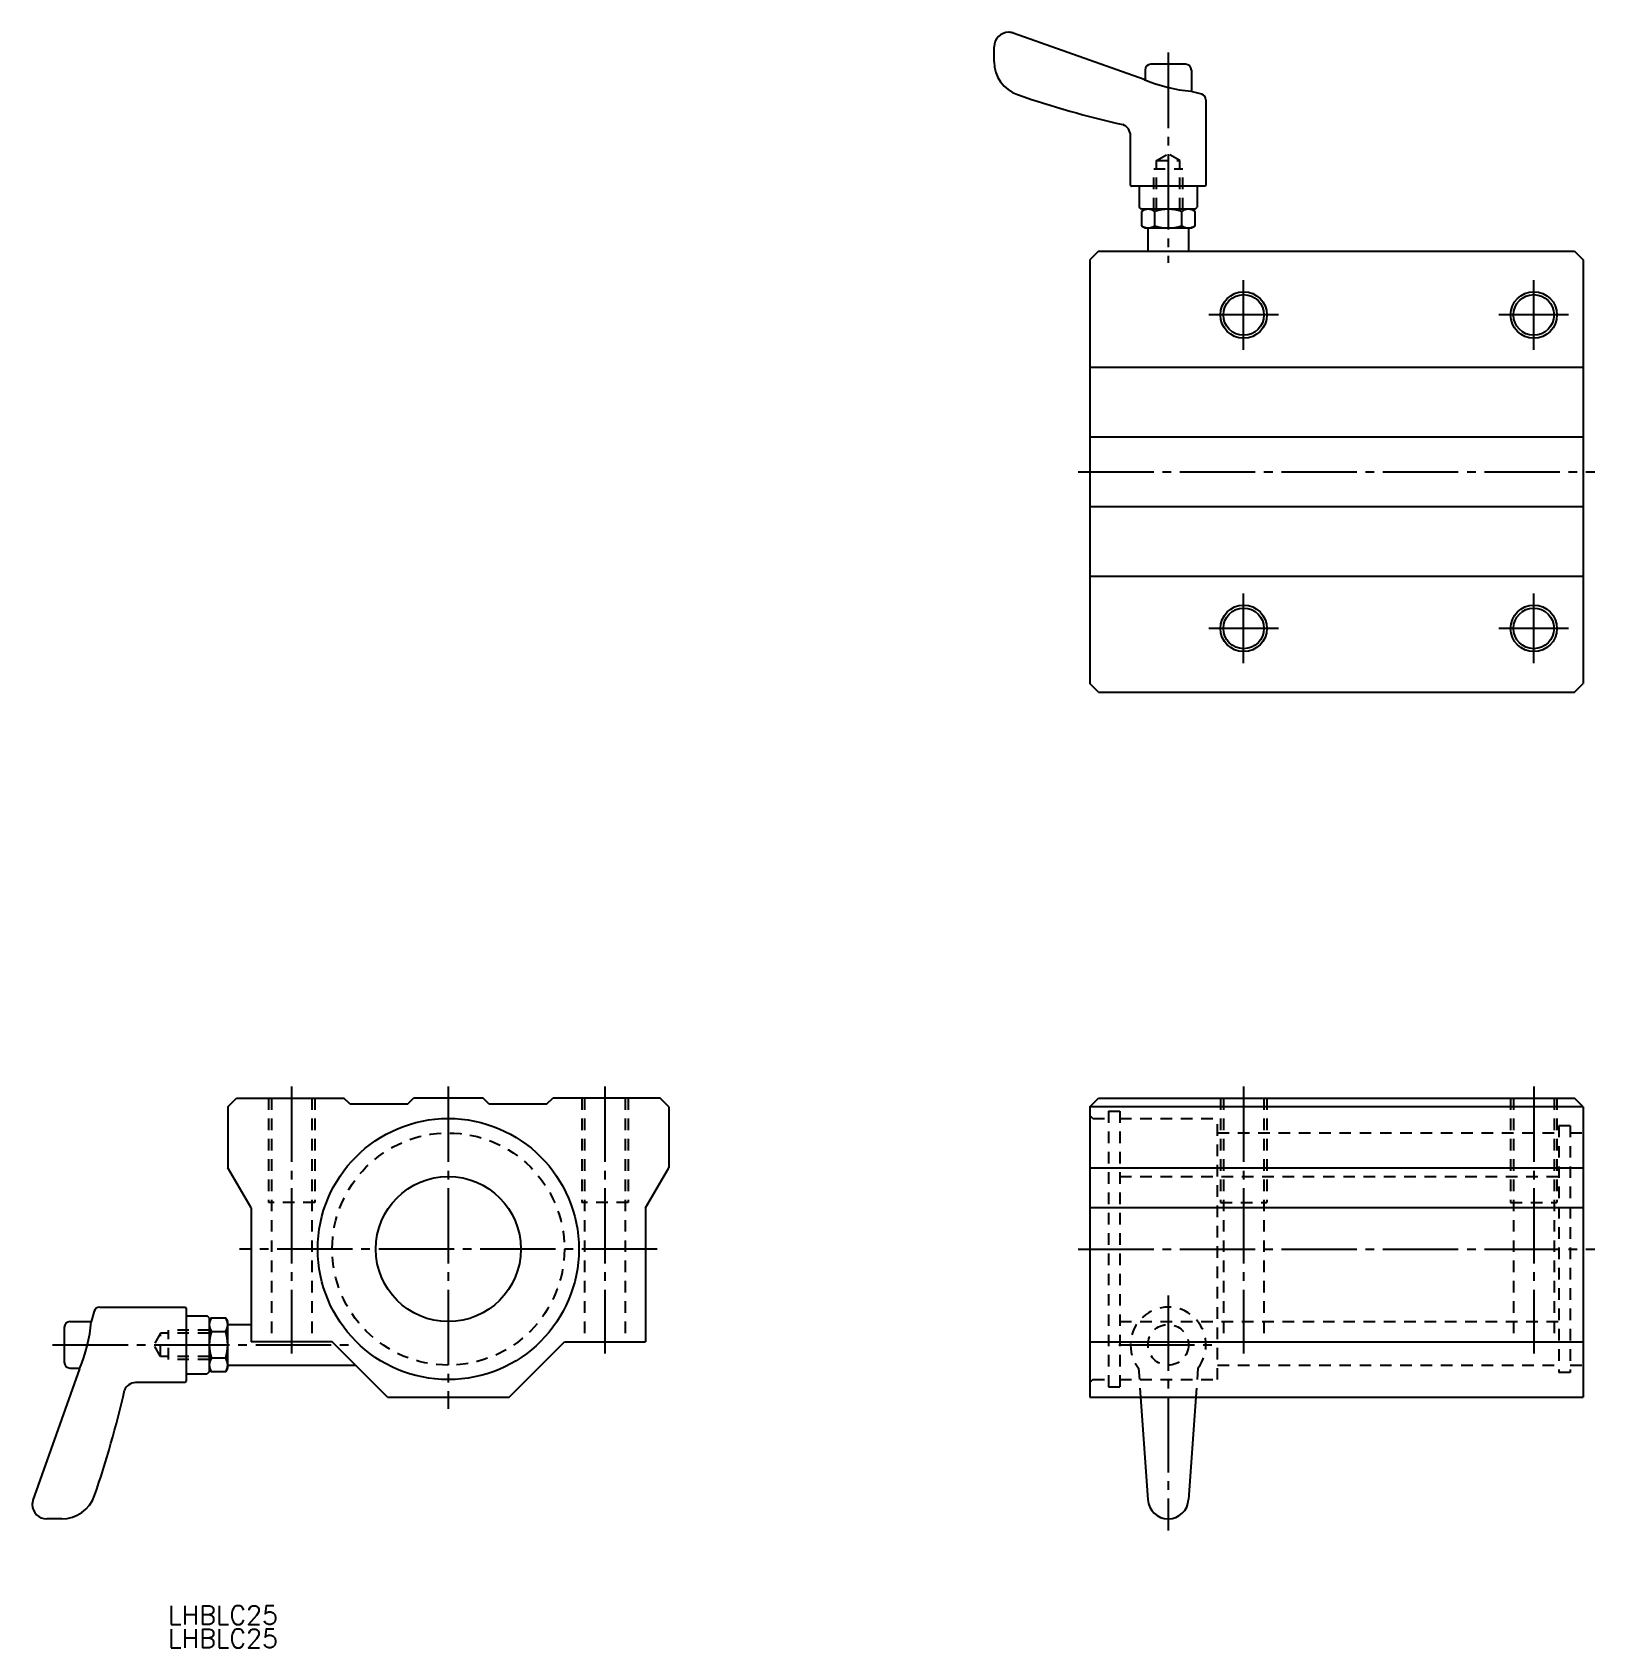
# Model space of a CAD drawing. Extents: x -1797 to -1528, y 382 to 660.
import ezdxf

# ---------------------------------------------------------------- set-up
doc = ezdxf.new("R2010")
doc.units = 0
doc.linetypes.add('CENTER', pattern=[17.5, 13, -1.5, 1.5, -1.5])
doc.linetypes.add('DASHED', pattern=[3.5, 2, -1.5])
doc.layers.get('0').update_dxf_attribs({"linetype": 'CONTINUOUS'})
doc.layers.add('CENTER', color=1, linetype='CENTER')
doc.styles.get("Standard").update_dxf_attribs({"font": 'txt.shx', "bigfont": '@extfont2.shx'})

msp = doc.modelspace()

# ---------------------------------------------------------------- linework, layer by layer
at = {"color": 7, "linetype": 'CONTINUOUS'}
for p, q in [((-1628.67, 659.9), (-1628.75, 659.9)), ((-1605.4, 651.75), (-1628, 659.78)), ((-1631.25, 654.83), (-1631.25, 657.4)), ((-1598.25, 654.4), (-1604.25, 654.4)), ((-1605.25, 653.4), (-1605.25, 651.69)), ((-1597.25, 653.4), (-1597.25, 649.71)), ((-1595.47, 649.23), (-1597.3, 649.73)), ((-1594.75, 648.27), (-1594.75, 633.49)), ((-1607.75, 633.49), (-1607.75, 642.11)), ((-1607.75, 633.49), (-1607.54, 633.4)), ((-1594.95, 633.4), (-1607.54, 633.4)), ((-1606.25, 633.4), (-1606.25, 629.77)), ((-1596.25, 633.4), (-1596.25, 629.77)), ((-1594.75, 633.49), (-1594.95, 633.4)), ((-1605.88, 629.4), (-1606.25, 629.77)), ((-1596.61, 629.4), (-1605.88, 629.4)), ((-1605.25, 629.4), (-1605.86, 629.04)), ((-1605.86, 629.04), (-1605.86, 626.56)), ((-1597.25, 629.4), (-1605.25, 629.4)), ((-1603.56, 626.56), (-1603.56, 629.04)), ((-1598.94, 629.04), (-1598.94, 626.56)), ((-1596.63, 629.04), (-1597.25, 629.4)), ((-1596.63, 626.56), (-1596.63, 629.04)), ((-1596.61, 629.4), (-1596.25, 629.77)), ((-1605.86, 626.56), (-1605.25, 626.2)), ((-1597.25, 626.2), (-1596.63, 626.56)), ((-1605.25, 626.2), (-1597.25, 626.2)), ((-1604.75, 626.2), (-1604.75, 622.2)), ((-1597.75, 626.2), (-1597.75, 622.2)), ((-1613.25, 622.2), (-1614.75, 620.7)), ((-1614.75, 620.7), (-1614.75, 547.7)), ((-1613.25, 622.2), (-1531.25, 622.2)), ((-1531.25, 622.2), (-1529.75, 620.7)), ((-1529.75, 620.7), (-1529.75, 547.7)), ((-1614.75, 602.2), (-1529.75, 602.2)), ((-1614.75, 590.2), (-1529.75, 590.2)), ((-1614.75, 578.2), (-1529.75, 578.2)), ((-1614.75, 566.2), (-1529.75, 566.2)), ((-1613.25, 546.2), (-1614.75, 547.7)), ((-1613.25, 546.2), (-1531.25, 546.2)), ((-1531.25, 546.2), (-1529.75, 547.7)), ((-1763.33, 474.76), (-1761.83, 476.26)), ((-1761.83, 476.26), (-1743.33, 476.26)), ((-1742.33, 475.26), (-1743.33, 476.26)), ((-1732.33, 475.26), (-1731.33, 476.26)), ((-1719.33, 476.26), (-1731.33, 476.26)), ((-1719.33, 476.26), (-1731.33, 476.26)), ((-1718.33, 475.26), (-1719.33, 476.26)), ((-1708.33, 475.26), (-1707.33, 476.26)), ((-1688.83, 476.26), (-1707.33, 476.26)), ((-1687.33, 474.76), (-1688.83, 476.26)), ((-1614.75, 474.76), (-1613.25, 476.26)), ((-1613.25, 476.26), (-1531.25, 476.26)), ((-1529.75, 474.76), (-1531.25, 476.26)), ((-1763.33, 474.76), (-1763.33, 464.26)), ((-1742.33, 475.26), (-1732.33, 475.26)), ((-1718.33, 475.26), (-1708.33, 475.26)), ((-1687.33, 474.76), (-1687.33, 464.26)), ((-1614.75, 474.76), (-1614.75, 424.76)), ((-1529.75, 474.76), (-1614.75, 474.76)), ((-1529.75, 474.76), (-1529.75, 424.76)), ((-1759.33, 457.34), (-1763.33, 464.26)), ((-1691.33, 457.34), (-1687.33, 464.26)), ((-1614.75, 464.26), (-1529.75, 464.26)), ((-1759.33, 457.34), (-1759.33, 434.26)), ((-1691.33, 457.34), (-1691.33, 434.26)), ((-1529.75, 457.34), (-1614.75, 457.34)), ((-1785.4, 440.26), (-1770.62, 440.26)), ((-1770.62, 440.26), (-1770.53, 440.06)), ((-1770.53, 440.06), (-1770.53, 427.47)), ((-1790.53, 437.76), (-1786.85, 437.76)), ((-1786.36, 439.54), (-1786.86, 437.71)), ((-1770.53, 438.76), (-1766.9, 438.76)), ((-1766.53, 438.4), (-1766.9, 438.76)), ((-1766.53, 438.4), (-1766.53, 429.13)), ((-1766.18, 438.38), (-1766.53, 437.76)), ((-1766.53, 437.76), (-1766.53, 429.76)), ((-1763.69, 438.38), (-1766.18, 438.38)), ((-1763.33, 437.76), (-1763.69, 438.38)), ((-1763.33, 429.76), (-1763.33, 437.76)), ((-1763.33, 437.26), (-1759.33, 437.26)), ((-1791.53, 436.76), (-1791.53, 430.76)), ((-1766.18, 436.07), (-1763.69, 436.07)), ((-1745.33, 434.26), (-1759.33, 434.26)), ((-1735.83, 424.76), (-1745.33, 434.26)), ((-1714.83, 424.76), (-1705.33, 434.26)), ((-1705.33, 434.26), (-1691.33, 434.26)), ((-1614.75, 434.26), (-1529.75, 434.26)), ((-1763.69, 431.46), (-1766.18, 431.46)), ((-1788.88, 429.61), (-1796.92, 407.01)), ((-1790.53, 429.76), (-1788.82, 429.76)), ((-1770.53, 428.76), (-1766.9, 428.76)), ((-1766.53, 429.13), (-1766.9, 428.76)), ((-1766.53, 429.76), (-1766.18, 429.15)), ((-1766.18, 429.15), (-1763.69, 429.15)), ((-1763.69, 429.15), (-1763.33, 429.76)), ((-1763.33, 430.26), (-1741.33, 430.26)), ((-1770.62, 427.26), (-1779.24, 427.26)), ((-1770.62, 427.26), (-1770.53, 427.47)), ((-1735.83, 424.76), (-1714.83, 424.76)), ((-1614.75, 424.76), (-1529.75, 424.76)), ((-1606.01, 424.76), (-1604.74, 407.11)), ((-1596.48, 424.76), (-1597.75, 407.11)), ((-1797.03, 406.34), (-1797.03, 406.26)), ((-1791.97, 403.76), (-1794.53, 403.76))]:
    msp.add_line(p, q, dxfattribs=at)
at = {"color": 3, "linetype": 'DASHED'}
for p, q in [((-1603.25, 637.8), (-1601.25, 638.96)), ((-1603.25, 629.4), (-1603.25, 637.8)), ((-1603.25, 637.8), (-1599.25, 637.8)), ((-1599.25, 637.8), (-1601.25, 638.96)), ((-1599.25, 629.4), (-1599.25, 637.8)), ((-1603.75, 629.4), (-1603.75, 636.4)), ((-1603.75, 636.4), (-1598.75, 636.4)), ((-1598.75, 629.4), (-1598.75, 636.4)), ((-1756.33, 476.26), (-1756.33, 458.26)), ((-1755.83, 476.26), (-1755.83, 434.26)), ((-1748.83, 476.26), (-1748.83, 434.26)), ((-1748.33, 476.26), (-1748.33, 458.26)), ((-1702.33, 476.26), (-1702.33, 458.26)), ((-1701.83, 476.26), (-1701.83, 434.26)), ((-1694.83, 476.26), (-1694.83, 434.26)), ((-1694.33, 476.26), (-1694.33, 458.26)), ((-1592.25, 476.26), (-1592.25, 458.26)), ((-1591.75, 476.26), (-1591.75, 434.26)), ((-1584.75, 476.26), (-1584.75, 434.26)), ((-1584.25, 476.26), (-1584.25, 458.26)), ((-1542.25, 476.26), (-1542.25, 458.26)), ((-1541.75, 476.26), (-1541.75, 434.26)), ((-1534.75, 476.26), (-1534.75, 434.26)), ((-1534.25, 476.26), (-1534.25, 458.26)), ((-1614.25, 472.76), (-1614.75, 473.26)), ((-1611.52, 474.01), (-1611.52, 426.51)), ((-1611.52, 474.01), (-1609.57, 474.01)), ((-1609.57, 474.01), (-1609.57, 426.51)), ((-1614.25, 472.76), (-1611.52, 472.76)), ((-1609.57, 472.76), (-1592.75, 472.76)), ((-1592.75, 427.76), (-1592.75, 472.76)), ((-1533.93, 471.51), (-1533.93, 429.01)), ((-1531.98, 471.51), (-1533.93, 471.51)), ((-1531.98, 471.51), (-1531.98, 429.01)), ((-1592.75, 470.26), (-1533.93, 470.26)), ((-1531.98, 470.26), (-1529.75, 470.26)), ((-1609.57, 462.76), (-1533.93, 462.76)), ((-1748.33, 458.26), (-1756.33, 458.26)), ((-1694.33, 458.26), (-1702.33, 458.26)), ((-1592.25, 458.26), (-1584.25, 458.26)), ((-1542.25, 458.26), (-1534.25, 458.26)), ((-1609.57, 437.76), (-1533.93, 437.76)), ((-1774.93, 435.76), (-1776.09, 433.76)), ((-1766.53, 435.76), (-1774.93, 435.76)), ((-1774.93, 431.76), (-1774.93, 435.76)), ((-1766.53, 436.26), (-1773.53, 436.26)), ((-1773.53, 431.26), (-1773.53, 436.26)), ((-1774.93, 431.76), (-1776.09, 433.76)), ((-1766.53, 431.76), (-1774.93, 431.76)), ((-1766.53, 431.26), (-1773.53, 431.26)), ((-1606.37, 429.76), (-1606.01, 424.76)), ((-1596.12, 429.76), (-1596.48, 424.76)), ((-1592.75, 430.26), (-1533.93, 430.26)), ((-1531.98, 429.01), (-1533.93, 429.01)), ((-1531.98, 430.26), (-1529.75, 430.26)), ((-1614.25, 427.76), (-1614.75, 427.26)), ((-1614.25, 427.76), (-1611.52, 427.76)), ((-1611.52, 426.51), (-1609.57, 426.51)), ((-1609.57, 427.76), (-1592.75, 427.76))]:
    msp.add_line(p, q, dxfattribs=at)
at = {"color": 1, "linetype": 'CENTER'}
msp.add_line((-1616.75, 584.2), (-1527.75, 584.2), dxfattribs=at)
at = {"color": 3}
for centre in [(-1588.25, 611.2), (-1538.25, 611.2), (-1588.25, 557.2), (-1538.25, 557.2)]:
    msp.add_circle(centre, 4, dxfattribs=at)
at = {"color": 7, "linetype": 'CONTINUOUS'}
for centre, radius in [((-1588.25, 611.2), 3.5), ((-1538.25, 611.2), 3.5), ((-1588.25, 557.2), 3.5), ((-1538.25, 557.2), 3.5), ((-1725.33, 450.26), 22.5), ((-1725.33, 450.26), 12.5)]:
    msp.add_circle(centre, radius, dxfattribs=at)
at = {"color": 3, "linetype": 'DASHED'}
for centre, radius in [((-1725.33, 450.26), 20), ((-1601.25, 433.76), 3.5)]:
    msp.add_circle(centre, radius, dxfattribs=at)
at = {"color": 7, "linetype": 'CONTINUOUS'}
for centre, radius, start, end in [((-1628.75, 657.4), 2.5, 90, 180), ((-1628.67, 657.9), 2, 70.4256, 90), ((-1625.25, 654.83), 6, 180, 250.8981), ((-1604.25, 653.4), 1, 90, 180), ((-1598.25, 653.4), 1, 0, 90), ((-1594.76, 677.15), 27.53, 247.2678, 264.7093), ((-1570.99, 812.02), 172.29, 250.9545, 257.2259), ((-1595.75, 648.27), 1, 0, 74.2753), ((-1609.75, 642.11), 2, 0, 70.621), ((-1604.71, 627.36), 2.04, 55.6158, 124.3842), ((-1601.25, 621.76), 7.64, 72.412, 107.588), ((-1597.78, 627.36), 2.04, 55.6158, 124.3842), ((-1604.71, 628.25), 2.04, 235.6158, 304.3842), ((-1601.25, 633.84), 7.64, 252.412, 287.588), ((-1597.78, 628.25), 2.04, 235.6158, 304.3842), ((-1785.4, 439.26), 1, 90, 164.2753), ((-1790.53, 436.76), 1, 90, 180), ((-1814.28, 440.25), 27.53, 337.2678, 354.7093), ((-1764.49, 437.23), 2.04, 145.6158, 214.3842), ((-1765.38, 437.23), 2.04, 325.6158, 34.3842), ((-1758.89, 433.76), 7.64, 162.412, 197.588), ((-1770.98, 433.76), 7.64, 342.412, 17.588), ((-1764.49, 430.3), 2.04, 145.6158, 214.3842), ((-1765.38, 430.3), 2.04, 325.6158, 34.3842), ((-1790.53, 430.76), 1, 180, 270), ((-1949.16, 464.02), 172.29, 340.9545, 347.2259), ((-1779.24, 425.26), 2, 90, 160.621), ((-1795.03, 406.34), 2, 160.4256, 180), ((-1791.97, 409.76), 6, 270, 340.8981), ((-1601.25, 407.26), 3.5, 182.543, 357.4475), ((-1794.53, 406.26), 2.5, 180, 270)]:
    msp.add_arc(centre, radius, start, end, dxfattribs=at)
at = {"color": 3, "linetype": 'DASHED'}
msp.add_arc((-1601.25, 433.76), 6.5, 322.0201, 217.9799, dxfattribs=at)
at = {"layer": 'CENTER', "color": 1, "linetype": 'CENTER'}
for p, q in [((-1601.25, 656.4), (-1601.25, 620.2)), ((-1588.25, 605.2), (-1588.25, 617.2)), ((-1538.25, 605.2), (-1538.25, 617.2)), ((-1582.25, 611.2), (-1594.25, 611.2)), ((-1532.25, 611.2), (-1544.25, 611.2)), ((-1588.25, 551.2), (-1588.25, 563.2)), ((-1538.25, 551.2), (-1538.25, 563.2)), ((-1582.25, 557.2), (-1594.25, 557.2)), ((-1532.25, 557.2), (-1544.25, 557.2)), ((-1752.33, 478.26), (-1752.33, 432.26)), ((-1725.33, 478.26), (-1725.33, 422.76)), ((-1698.33, 478.26), (-1698.33, 432.26)), ((-1588.25, 478.26), (-1588.25, 432.26)), ((-1538.25, 478.26), (-1538.25, 432.26)), ((-1689.33, 450.26), (-1761.33, 450.26)), ((-1616.75, 450.26), (-1527.75, 450.26)), ((-1601.25, 442.26), (-1601.25, 401.76)), ((-1793.53, 433.76), (-1742, 433.76)), ((-1609.75, 433.76), (-1592.75, 433.76))]:
    msp.add_line(p, q, dxfattribs=at)

# ---------------------------------------------------------------- texts
at = {"color": 7, "linetype": 'CONTINUOUS'}
for p in [(-1773.62, 385.6), (-1773.62, 381.58)]:
    msp.add_text('LHBLC25', height=3.2, dxfattribs=at).set_placement(p)

doc.saveas('drawing.dxf')
